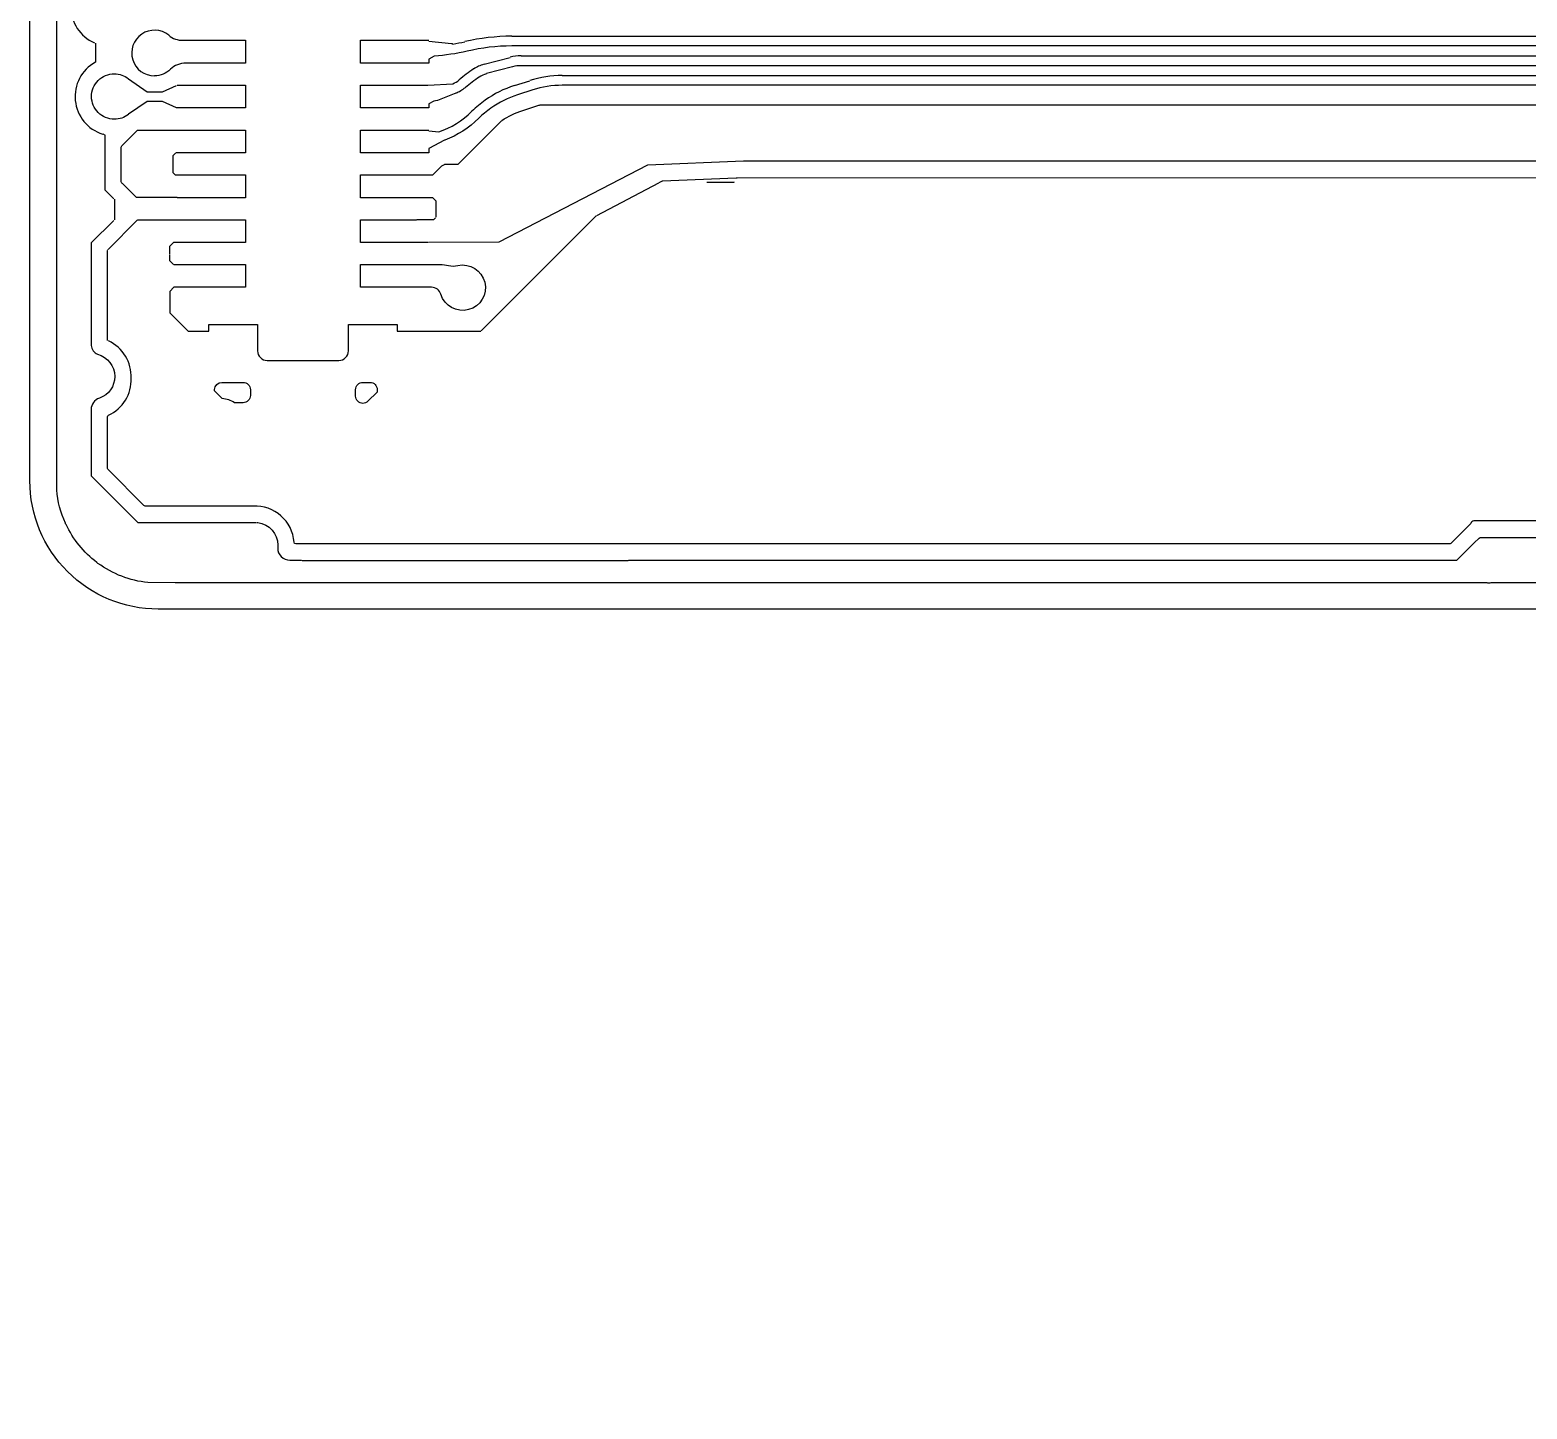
# Model space of a CAD drawing. Extents: x 3103 to 3424, y -52 to 175.
# Drawn here: x 3140.48 to 3152.16, y -21.32 to -10.56 of the extents above; entities that cross this region are included whole.
import ezdxf

# ---------------------------------------------------------------- set-up
doc = ezdxf.new("R2010")
doc.units = 0
doc.layers.add('gbr-dxf_layer0', color=7, linetype='Continuous')
doc.layers.add('gbr-outline-dxf_layer1', color=2, linetype='Continuous')

msp = doc.modelspace()

# ---------------------------------------------------------------- linework, layer by layer
at = {"layer": 'gbr-dxf_layer0'}
for p, q in [((3140.688, -11.376), (3140.688, -9.36)), ((3144.238, -10.607), (3167.622, -10.607)), ((3144.022, -10.825), (3144.225, -10.772)), ((3144.244, -10.846), (3144.041, -10.899)), ((3144.311, -10.761), (3167.451, -10.761)), ((3144.26, -10.992), (3144.378, -10.954)), ((3144.631, -10.914), (3167.14, -10.914)), ((3143.801, -11.052), (3143.685, -11.099)), ((3144.402, -11.026), (3144.283, -11.065)), ((3140.688, -11.806), (3140.688, -11.376)), ((3141.064, -11.376), (3141.064, -11.384)), ((3141.064, -11.385), (3141.064, -11.413)), ((3141.064, -11.413), (3141.064, -11.426)), ((3141.628, -11.516), (3141.62, -11.516)), ((3144.901, -12.006), (3145.386, -11.75)), ((3145.389, -11.748), (3145.398, -11.743)), ((3143.591, -11.867), (3143.249, -11.867)), ((3144, -12.906), (3144.897, -12.008)), ((3142.105, -12.216), (3141.628, -12.216)), ((3143.587, -12.216), (3143.058, -12.216)), ((3141.085, -12.275), (3141.086, -12.275)), ((3141.567, -12.275), (3141.567, -12.305)), ((3141.567, -12.309), (3141.567, -12.322)), ((3142.078, -12.566), (3141.628, -12.566)), ((3142.255, -12.941), (3142.255, -12.951)), ((3142.255, -12.951), (3142.255, -13.061)), ((3141.085, -12.981), (3141.085, -12.973)), ((3142.331, -13.137), (3142.888, -13.137)), ((3142.507, -14.695), (3142.595, -14.695))]:
    msp.add_line(p, q, dxfattribs=at)
at = {"layer": 'gbr-dxf_layer0', "linetype": 'Continuous'}
for points in [[(3141.562, -10.6, 0.172792), (3141.673, -10.639), (3142.161, -10.639), (3142.161, -10.817), (3141.696, -10.817, 0.193573), (3141.575, -10.865, -0.196258), (3141.451, -10.916)], [(3140.99, -10.662), (3140.99, -10.81, 0.662307), (3141.047, -11.37)], [(3143.89, -10.724, -0.040606), (3143.633, -10.762), (3143.591, -10.785), (3143.591, -10.817), (3143.058, -10.817)], [(3143.591, -10.645), (3143.769, -10.663, -0.223118), (3143.778, -10.668, 0.015804), (3143.872, -10.65)], [(3167.693, -10.688, 0.031476), (3167.622, -10.683), (3144.238, -10.683, 0.057691), (3143.89, -10.724)], [(3167.522, -10.842, 0.031209), (3167.451, -10.837), (3144.311, -10.837)], [(3140.96, -11.078, -0.414223), (3141.138, -10.9, -0.169635), (3141.248, -10.939)], [(3143.058, -11.167), (3143.058, -10.989), (3143.582, -10.989), (3143.778, -10.978, 0.067354), (3143.828, -10.948)], [(3141.248, -11.217, -0.169621), (3141.138, -11.255, -0.414223), (3140.96, -11.078)], [(3167.589, -11.021, 0.034651), (3167.14, -10.99), (3144.631, -10.99, 0.078873), (3144.402, -11.026)], [(3141.628, -11.166, -0.091641), (3141.623, -11.165), (3141.514, -11.116), (3141.393, -11.116), (3141.249, -11.216)], [(3143.685, -11.099, -0.060743), (3143.63, -11.113), (3143.591, -11.134), (3143.591, -11.167), (3143.058, -11.167)], [(3143.591, -11.345), (3143.668, -11.354, 0.114659), (3143.926, -11.193)], [(3144.075, -11.169, 0.036367), (3143.98, -11.247, -0.106436), (3143.715, -11.418)], [(3144.16, -11.265, -0.068819), (3144.323, -11.186), (3144.442, -11.147, -0.075403), (3144.467, -11.143), (3167.518, -11.143, -0.034266), (3167.571, -11.147), (3167.962, -11.201, -0.096807), (3170.038, -12.244), (3170.813, -12.721, 0.127689), (3183.375, -16.582), (3183.384, -16.582, -0.055467), (3183.389, -16.582, 0.010906), (3184.529, -16.607), (3190.008, -16.607, 0.010952), (3191.144, -16.582, -0.055702), (3191.15, -16.582), (3191.158, -16.582, 0.090213), (3200.211, -14.517, -0.101418), (3202.461, -14.055)], [(3143.693, -11.618), (3143.712, -11.607, -0.125065), (3143.718, -11.606), (3143.819, -11.606), (3144.158, -11.267)], [(3141.192, -11.742), (3141.192, -11.472, -0.20222), (3141.196, -11.463), (3141.308, -11.351, -0.088989), (3141.314, -11.345, -0.27134), (3141.326, -11.339), (3141.71, -11.339)], [(3218.002, -17.373), (3212.812, -16.458), (3212.545, -16.354), (3203.367, -14.736, 0.143732), (3200.29, -15.079, -0.100607), (3189.865, -17.198), (3184.364, -17.198, -0.15063), (3169.33, -12.563, 0.128354), (3166.723, -11.607, -0.064739), (3166.717, -11.607, -0.058104), (3166.711, -11.606, 0.023513), (3166.195, -11.581), (3146.046, -11.581), (3145.299, -11.613)], [(3141.628, -11.866), (3141.316, -11.866, -0.202133), (3141.307, -11.862), (3141.203, -11.759, -0.096939), (3141.196, -11.752, -0.223222), (3141.192, -11.742)], [(3145.398, -11.743), (3145.409, -11.738, -0.126864), (3145.415, -11.736), (3145.989, -11.711, -0.055702), (3145.995, -11.711), (3166.195, -11.709), (3166.493, -11.717)], [(3153.117, -14.873), (3151.875, -14.873, -0.020243), (3151.86, -14.874, -0.020262), (3151.846, -14.873), (3141.611, -14.873), (3141.4, -14.87, -0.133304), (3141.01, -14.72, -0.057657), (3141.005, -14.716, -0.058244), (3141.001, -14.713, -0.121427), (3140.761, -14.416, -0.052173), (3140.758, -14.412, -0.055187), (3140.756, -14.406, -0.084483), (3140.688, -14.148), (3140.688, -11.806)], [(3141.138, -11.879), (3141.138, -11.948, -0.023284), (3141.138, -11.964, -0.023277), (3141.138, -11.981), (3141.138, -12.04)], [(3141.134, -12.044), (3140.957, -12.22), (3140.957, -13.02, 0.247977), (3141.006, -13.089, -0.344872), (3141.141, -13.262, -0.318318), (3141.022, -13.43)], [(3141.089, -12.271), (3141.317, -12.042, -0.202051), (3141.326, -12.039), (3141.628, -12.039), (3142.096, -12.039)], [(3143.058, -12.566), (3143.058, -12.389), (3143.68, -12.389, -0.055894), (3143.744, -12.396, 0.105888), (3143.817, -12.396)], [(3143.817, -12.396, -2.292299), (3143.685, -12.62, 0.334412), (3143.612, -12.566), (3143.058, -12.566)], [(3141.085, -13.979), (3141.085, -13.576, -0.294464), (3141.092, -13.565, 0.301443), (3141.269, -13.276, 0.304169), (3141.092, -12.984)], [(3166.481, -14.389), (3151.742, -14.389, 0.235173), (3151.718, -14.408), (3151.562, -14.564, -0.202179), (3151.552, -14.568), (3142.553, -14.568, -0.396842), (3142.54, -14.556, 0.407279), (3142.22, -14.273), (3141.378, -14.273, -0.202119), (3141.369, -14.269), (3141.089, -13.988, -0.202117), (3141.085, -13.979)], [(3142.249, -14.401, -0.159986), (3142.257, -14.402, -0.378546), (3142.413, -14.578, -0.019064), (3142.412, -14.592)], [(3142.412, -14.593, 0.020389), (3142.412, -14.6, 0.414174), (3142.507, -14.695)], [(3145.149, -14.696, -0.065893), (3145.153, -14.695), (3151.611, -14.695), (3151.724, -14.582, -0.043221), (3151.746, -14.56), (3151.783, -14.523, -0.197617), (3151.802, -14.519), (3151.841, -14.519, -0.0269), (3151.86, -14.518, -0.026894), (3151.879, -14.519), (3153.111, -14.519, -0.0269)]]:
    msp.add_lwpolyline(points, format="xyb", dxfattribs=at)
for points in [[(3143.058, -10.817), (3143.058, -10.639), (3143.591, -10.639)], [(3141.249, -10.939), (3141.393, -11.04), (3141.514, -11.04), (3141.623, -10.991)], [(3141.628, -10.99), (3141.628, -10.989), (3142.161, -10.989), (3142.161, -11.167), (3141.628, -11.167)], [(3141.064, -11.426), (3141.064, -11.806), (3141.134, -11.876)], [(3141.713, -11.339), (3142.161, -11.339), (3142.161, -11.517), (3141.628, -11.517)], [(3143.058, -11.517), (3143.058, -11.339), (3143.591, -11.339)], [(3143.714, -11.418), (3143.591, -11.484), (3143.591, -11.517), (3143.058, -11.517)], [(3141.618, -11.517), (3141.594, -11.541), (3141.594, -11.671), (3141.611, -11.689), (3141.704, -11.689)], [(3143.249, -11.688), (3143.621, -11.688), (3143.69, -11.62)], [(3145.296, -11.614), (3144.138, -12.215), (3143.591, -12.216)], [(3141.707, -11.689), (3142.161, -11.689), (3142.161, -11.867), (3141.628, -11.867)], [(3143.249, -11.867), (3143.058, -11.867), (3143.058, -11.689), (3143.245, -11.689)], [(3145.759, -11.747), (3145.832, -11.747), (3145.968, -11.747)], [(3143.647, -12.02), (3143.647, -11.893), (3143.621, -11.867), (3143.591, -11.867)], [(3143.497, -12.038), (3143.629, -12.038), (3143.643, -12.024)], [(3142.096, -12.039), (3142.161, -12.039), (3142.161, -12.216), (3142.105, -12.216)], [(3143.058, -12.216), (3143.058, -12.039), (3143.495, -12.039)], [(3141.628, -12.216), (3141.598, -12.216), (3141.567, -12.248), (3141.567, -12.275)], [(3141.085, -12.326), (3141.085, -12.314), (3141.085, -12.305), (3141.085, -12.28)], [(3141.085, -12.93), (3141.085, -12.908), (3141.085, -12.356), (3141.085, -12.327)], [(3141.567, -12.326), (3141.567, -12.356), (3141.599, -12.388)], [(3141.601, -12.389), (3141.628, -12.389), (3142.086, -12.389), (3142.161, -12.389), (3142.161, -12.566), (3142.078, -12.566)], [(3141.628, -12.566), (3141.602, -12.566), (3141.571, -12.598), (3141.571, -12.765), (3141.714, -12.908), (3141.874, -12.908), (3141.874, -12.857), (3142.255, -12.857), (3142.255, -12.941)], [(3141.085, -12.973), (3141.085, -12.959), (3141.085, -12.939), (3141.085, -12.93)], [(3142.964, -13.061), (3142.964, -12.857), (3143.345, -12.857), (3143.345, -12.908), (3143.997, -12.908)], [(3140.957, -13.52), (3140.957, -14.037), (3141.32, -14.4), (3142.244, -14.4)], [(3142.598, -14.696), (3142.602, -14.697), (3145.145, -14.697)]]:
    msp.add_lwpolyline(points, dxfattribs=at)
for points in [[(3141.92, -13.375), (3141.92, -13.363, -0.409647), (3141.976, -13.308), (3142.142, -13.308, -0.417174), (3142.199, -13.365), (3142.199, -13.41, -0.417194), (3142.142, -13.467), (3142.075, -13.467, 0.142619), (3141.98, -13.435)], [(3143.02, -13.415), (3143.02, -13.365, -0.417166), (3143.077, -13.308), (3143.132, -13.308, -0.417462), (3143.188, -13.365), (3143.188, -13.383), (3143.116, -13.455, -0.198969), (3143.076, -13.472, -0.415582)]]:
    msp.add_lwpolyline(points, format="xyb", close=True, dxfattribs=at)
at = {"layer": 'gbr-dxf_layer0'}
for centre, radius, start, end in [((3141.106, -10.378), 0.307, 113.7998, 246.2002), ((3141.451, -10.738), 0.178, 51.1838, 269.9993), ((3144.238, -12.206), 1.599, 90.0193, 103.2251), ((3144.086, -11.075), 0.257, 104.4816, 124.4983), ((3144.31, -11.095), 0.335, 90.0024, 104.6598), ((3144.31, -11.095), 0.258, 90.0026, 104.6604), ((3144.969, -12.338), 1.799, 124.8837, 129.3572), ((3144.969, -12.338), 1.722, 124.884, 129.3573), ((3144.086, -11.075), 0.181, 104.4787, 124.4826), ((3144.631, -11.73), 0.817, 90.0034, 108.0408), ((3143.69, -10.779), 0.294, 292.1963, 309.3282), ((3144.527, -11.813), 0.864, 108.0822, 125.0715), ((3144.527, -11.813), 0.787, 108.0839, 125.072), ((3144.56, -11.861), 0.921, 125.0658, 133.4274), ((3141.051, -11.385), 0.0132, 41.0735, 92.654), ((3145.995, -11.736), 0.0255, 194.4324, 204.6849), ((3142.33, -13.062), 0.075, 180, 270.0019), ((3142.889, -13.062), 0.075, 269.9981, 0), ((3141.052, -13.52), 0.095, 109.0745, 179.9955)]:
    msp.add_arc(centre, radius, start, end, dxfattribs=at)
at = {"layer": 'gbr-outline-dxf_layer1', "linetype": 'Continuous'}
msp.add_lwpolyline([(3140.479, -14.077), (3140.479, -2.478, -0.414215), (3141.479, -1.478), (3166.349, -1.478, -0.152268), (3174.93, -4.153, 0.152268), (3184.364, -7.094), (3189.864, -7.094, 0.101585), (3196.404, -5.751, -0.145892), (3204.975, -4.759), (3222.844, -7.91, -0.414233), (3223.656, -9.069), (3221.641, -20.493, -0.414154), (3220.483, -21.304), (3202.76, -18.178, 0.144694), (3201.633, -18.306, -0.100411), (3189.864, -20.694), (3184.364, -20.694, -0.151026), (3167.323, -15.426, 0.151038), (3166.194, -15.077), (3141.479, -15.077, -0.414215)], format="xyb", close=True, dxfattribs=at)

doc.saveas('drawing.dxf')
